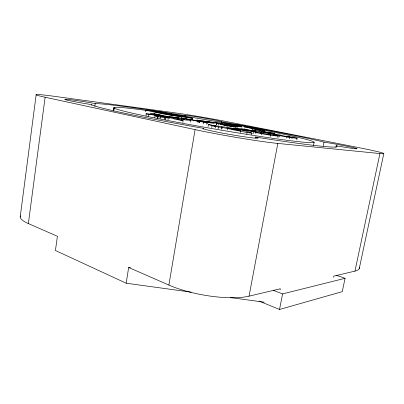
<?xml version="1.0" encoding="UTF-8"?>
<svg xmlns="http://www.w3.org/2000/svg" width="404" height="404" viewBox="0 0 404 404"><rect width="100%" height="100%" fill="white"/><g stroke="black" fill="none" stroke-linecap="round" stroke-linejoin="round"><path stroke-width="0.61" d="M20.2 216.913L36.153 94.788M191.143 292.142L126.174 283.214L55.424 250.51L57.419 236.295L28.346 223.574L45.122 97.243A46.758 1.727 9.4 0 1 55.232 96.45L176.058 113.009A36.996 1.151 9.8 0 1 225.326 121.352L358.575 147.596A44.541 1.576 10.2 0 1 379.937 153.545L354.949 271.114L333.805 276.114L333.553 277.331M165.478 119.837L165.569 117.842L164.539 117.524L164.241 119.367M113.564 110.802L113.984 107.732M190.961 120.321L185.628 120.013L174.599 117.584L171.624 117.407L168.832 116.554L171.887 116.771L178.856 118.236L176.891 117.513L183.871 118.599A12.256 0.455 9.7 0 1 187.547 119.311L190.915 120.261L190.663 122.099M91.269 105.333L91.375 104.596A23.275 0.858 9.4 0 1 64.781 99.283A23.275 0.858 9.4 0 1 95.248 103.555A124.937 4.782 9.8 0 1 185.805 115.726A18.589 0.581 9.8 0 1 201.662 117.685A18.589 0.581 9.8 0 1 221.448 121.755A124.937 4.782 9.8 0 1 324.028 142.112A22.215 0.788 10.2 0 1 356.07 148.329A22.215 0.788 10.2 0 1 336.168 145.783A124.937 4.782 9.8 0 1 255.565 137.052A27.861 1.308 9.9 0 1 234.047 135.173A27.861 1.308 9.9 0 1 203.369 128.321A124.937 4.782 9.8 0 1 91.375 104.596M94.849 106.287L95.248 103.555M113.681 110.671L114.135 107.555L113.605 111.105M145.682 111.777L145.925 110.221L146.298 110.191L162.802 112.302L192.496 118.286L192.238 119.837M146.041 115.832L146.147 113.544L155.57 115.009A16.726 0.651 9.5 0 1 156.328 115.191L157.297 115.433M148.308 116.312L148.596 114.483L151.116 114.489L156.464 115.695A98.061 3.949 9.3 0 1 157.515 115.998L158.136 116.185L157.848 118.013M126.174 283.214L128.664 267.478L130.537 267.741M154.772 117.615L155.06 115.776L158.136 116.185M157.515 118.493L157.812 116.63L155.06 115.776M160.055 118.832L160.353 116.973L165.776 117.973M161.822 113.524L161.984 112.514L154.671 111.544M166.837 118.013L167.024 116.837L157.59 115.443L157.398 115.226L157.777 115.191L150.101 113.201L156.651 114.15L169.655 116.948A6.742 0.258 9.6 0 1 171.094 117.226L174.326 118.306A179.285 7.479 9.1 0 1 181.79 120.256L183.128 120.655L182.83 122.503M167.988 119.73L168.256 117.872L164.322 116.958A8.61 0.333 9.6 0 1 164.014 116.933L157.338 115.413M169.276 118.725L169.559 116.983M181.512 118.069L181.77 116.509L161.984 112.514M181.669 120.139L181.704 118.428M185.709 116.307L185.805 115.726M280.088 289.981L280.326 288.759L249.051 296.157A54.515 15.382 10.3 0 1 168.882 285.078L195.076 129.613L45.122 97.243M197.228 122.195L197.506 120.543L196.874 120.038L205.828 121.392A14.877 0.535 9.8 0 1 207.979 121.796L214.256 123.452L206.772 122.316A18.72 0.672 9.8 0 1 206.343 122.205A17.574 0.631 9.8 0 1 205.313 121.897M198.808 122.786L199.091 121.114L197.713 120.528M199.414 122.644L199.697 120.988L203.071 121.099L207.914 122.069L207.621 123.892M199.596 122.619L199.879 120.968L197.506 120.543M203.53 123.831L203.818 122.144L197.117 121.225L190.86 119.68L186.219 119.104L185.416 118.645L199.041 121.109M203.222 129.174L203.369 128.321M206.606 124.321L206.697 122.533A17.801 0.657 9.7 0 0 205.49 122.18L199.879 120.968M208.111 126.432L208.424 124.624C223.008 127.124 237.931 128.083 251.98 133.143L251.702 134.643M211.716 127.523L212.034 125.684L215.812 126.144L215.499 127.972M216.302 124.573L216.579 122.988L215.206 122.447L220.736 123.23A14.913 0.52 9.8 0 1 223.478 123.74L226.033 124.24A11.893 0.414 9.8 0 1 227.72 124.589L231.643 125.664L226.114 124.745A23.775 0.813 9.9 0 1 225.422 124.568L219.241 123.331M216.61 124.836L216.887 123.23L211.141 122.154L210.767 122.422L206.868 121.377L214.241 122.463L227.154 125.24A75.29 2.798 9.6 0 1 228.73 125.634L232.123 126.649A10.635 0.384 9.8 0 1 232.088 126.705L223.781 125.119L216.887 123.23M218.569 125.038L218.847 123.442L216.579 122.988M218.074 128.851L218.397 126.997L222.16 127.452L247.112 132.578L251.98 133.143M221.347 122.331L221.448 121.755M221.246 128.649L221.564 126.846M221.841 129.29L222.16 127.452M226.912 127.311L227.2 125.659L225.084 125.078M227.563 129.957L227.881 128.139L234.391 128.921L240.693 130.765L240.365 132.613M234.174 130.118L234.391 128.921M235.85 127.725L236.128 126.149L228.043 124.508M237.522 127.412L237.794 125.876L236.921 125.174L246.506 126.609A14.478 0.475 9.9 0 1 248.5 127.008L260.322 130.118L252.455 128.427L252.177 129.957M244.758 128.336L245.102 126.79L251.955 128.033A34.093 1.146 9.8 0 1 253.495 128.487L253.828 128.634L252.49 128.432M246.834 134.098L247.112 132.578M253.303 133.547L253.621 131.785L241.198 129.679L233.608 127.871L240.809 128.603L255.616 131.169L241.531 129.139L261.772 132.987L261.449 134.734M255.823 133.532L256.136 131.805M255.409 137.9L255.565 137.052M270.246 136.491L270.574 134.734L267.791 134.042L277.467 135.734A10.746 0.409 10 0 1 278.093 135.931L277.942 137.809M273.407 135.295L273.619 134.173L261.772 132.164L254.106 130.386L260.59 131.032L274.781 133.492L274.579 134.572M249.051 296.157L277.811 143.42L379.937 153.545M279.371 136.87L279.699 135.173L281.255 135.305L261.62 131.608L274.781 133.492M286.709 137.976L287.027 136.31L296.299 137.936A10.312 0.374 10 0 1 296.965 138.128L296.879 139.936M289.527 138.673L289.845 136.991L287.027 136.31M291.89 138.663L292.203 137.012M279.528 309.464L282.578 293.91L345.066 278.305L342.254 291.658L279.528 309.464L259.095 301.106M323.256 146.011L324.028 142.112M313.408 145.864L314.14 142.233M335.886 147.172L336.168 145.783M359.277 268.519L383.8 153.641M206.893 122.634L203.853 122.16M289.845 136.991L279.684 135.194M297.203 138.254L297.182 138.279A13.973 0.505 10 0 1 296.839 138.309L290.966 137.607A12.246 0.444 10 0 1 287.335 137.037L281.709 136.057A10.156 0.369 10 0 1 278.831 135.512L273.619 134.173M270.574 134.734L260.024 132.84L261.772 132.987M278.27 136.052L278.23 136.077A14.569 0.556 10 0 1 277.795 136.097L271.377 135.335A12.766 0.49 10 0 1 267.534 134.734L261.656 133.709A10.59 0.409 10 0 1 258.681 133.143L253.621 131.785M168.261 117.918L164.539 117.524M229.371 125.523L230.25 125.599M183.108 120.67L177.816 119.741A13.549 0.535 9.7 0 1 176.306 119.412A17.524 0.687 9.7 0 1 174.801 119.049L167.024 116.837M154.04 113.953L154.742 114.049A13.812 0.52 9.6 0 1 155.277 114.145L157.01 114.478A14.428 0.545 9.6 0 1 158.161 114.716L163.034 115.817M160.085 115.398L162.024 115.665A7.489 0.288 9.6 0 1 162.857 115.791L162.999 115.812M227.987 124.503L224.781 123.937L226.24 123.806L232.598 124.836A10.661 0.359 9.8 0 1 234.098 125.109L236.542 125.578M160.338 116.993L159.848 116.907A22.922 0.894 9.6 0 1 159.378 116.847A29.679 1.146 9.5 0 1 158.787 116.766L157.812 116.63M192.496 118.286L177.063 116.226A12.761 0.434 9.7 0 1 176.427 116.135A14.256 0.485 9.7 0 1 169.241 114.983A17.826 0.601 9.7 0 1 162.938 113.872L146.021 110.307A15.453 0.515 9.6 0 1 145.925 110.221M181.77 116.509L173.306 115.357A7.61 0.258 9.7 0 1 169.392 114.726L153.464 111.494M230.497 297.556L264.226 302.192M230.331 125.614L235.82 126.735L229.361 125.528M182.108 118.473C186.411 118.953 185.007 120.109 181.734 118.72A23.427 0.869 9.8 0 1 181.628 118.422M237.794 125.876L233.022 124.432L234.971 124.457A12.155 0.394 9.9 0 1 236.305 124.629C245.349 126.245 257.434 127.725 264.751 130.962A17.402 0.591 9.9 0 1 264.388 130.957L253.045 129.017L245.031 126.826M237.022 125.674L239.804 126.28A19.432 0.662 9.8 0 1 241.218 126.654A20.518 0.697 9.8 0 1 241.653 126.8L241.89 126.952L236.108 126.159M227.881 128.139L240.693 130.765M227.2 125.659L226.311 125.467A27.108 0.949 9.9 0 1 224.296 124.987L222.442 124.513A42.279 1.459 10 0 1 221.852 124.346A11.933 0.424 9.8 0 0 220.821 124.078A45.672 1.677 9.7 0 1 225.048 125.073M208.424 124.624L215.812 126.144M212.034 125.684L218.397 126.997M207.903 122.25L205.318 121.902M160.04 115.387L154.045 113.978M146.324 114.009L148.596 114.483M235.739 125.705L229.891 124.649L232.048 125.073A12.423 0.424 9.8 0 1 236.335 126.053M336.143 275.23L345.066 278.305M273.17 290.254L282.578 293.91M128.664 267.478L168.882 285.078M277.811 143.42A56.424 2.682 9.9 0 1 195.076 129.613M28.346 223.574A45.465 10.029 7.1 0 1 20.407 215.882M359.378 267.589A43.364 9.181 12.3 0 1 354.949 271.114M259.115 129.275A101.561 3.863 9.8 0 1 297.304 141.536A101.561 3.863 9.8 0 1 148.808 116.726A101.561 3.863 9.8 0 1 146.657 110.479M167.993 113.58A101.561 3.863 9.8 0 1 234.396 124.674M236.375 126.058A17.589 0.596 9.9 0 1 236.052 125.886A18.801 0.636 9.8 0 0 235.759 125.71M153.399 111.459A8.014 0.268 9.6 0 1 154.697 111.555"/></g></svg>
